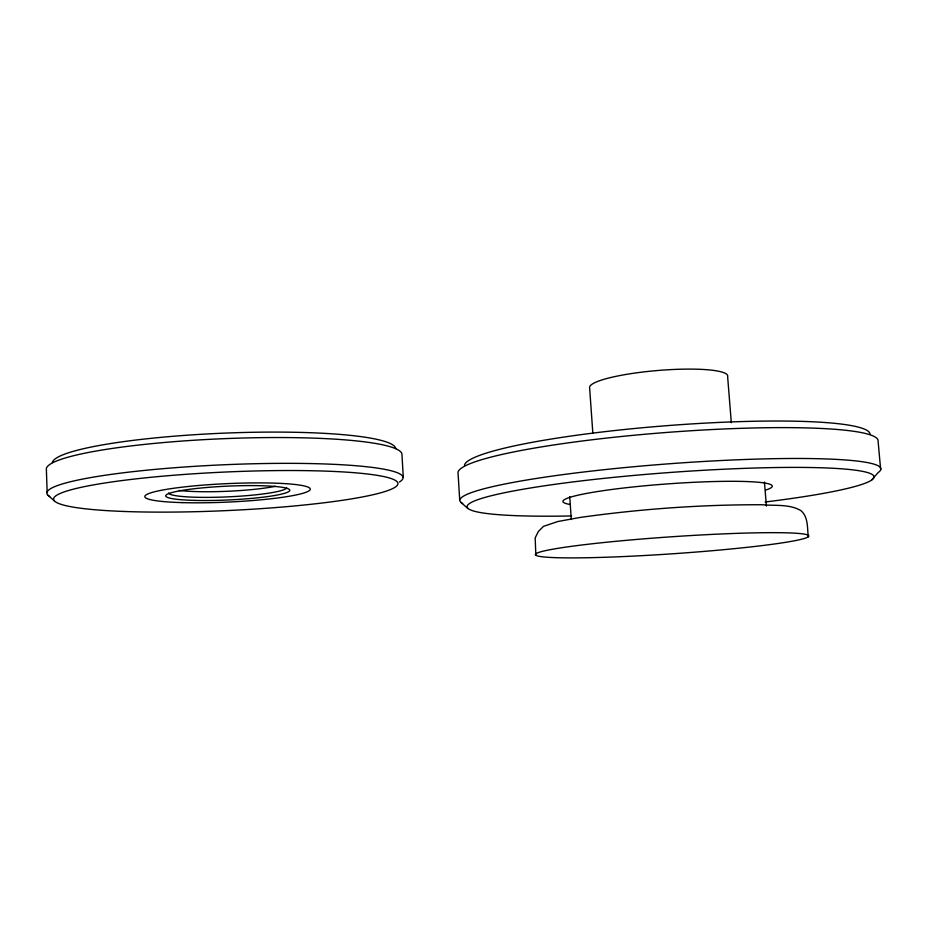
<?xml version="1.0" encoding="UTF-8"?>
<svg xmlns="http://www.w3.org/2000/svg" width="927" height="927" viewBox="0 0 927 927"><rect width="100%" height="100%" fill="white"/><g stroke="black" fill="none" stroke-linecap="round" stroke-linejoin="round"><path stroke-width="1.39" d="M871.681 479.931L878.24 472.469A211.101 20.881 -4.3 0 0 668.251 463.848A211.101 20.881 -4.3 0 0 462.712 503.523M460.858 502.341L468.019 508.61M48.065 495.285L54.357 500.928M880.65 469.525L878.101 441.31A210.707 24.438 -4.4 0 0 672.11 432.04A210.707 24.438 -4.4 0 0 458.008 472.353L459.688 499.734M808.263 536.826A137.069 8.517 -3.9 0 0 617.243 541.183A137.069 8.517 -3.9 0 0 591.484 557.648A137.069 8.517 -3.9 0 0 808.263 536.826C807.22 528.054 808.425 517.208 801.055 510.719C789.584 503.801 775.053 505.968 762.249 504.74C701.345 504.555 640.418 508.969 580.117 517.451L557.869 521.507L543.5 526.351L538.332 531.53L535.169 537.88L535.841 555.088M764.427 482.005L766.409 506.049M731.322 422.724L727.637 376.791A69.316 11.333 -4.8 0 0 659.757 370.337A69.316 11.333 -4.8 0 0 589.618 387.787L592.84 433.268M569.711 496.582L571.299 519.479M403.268 477.266L401.936 454.091A177.996 23.175 -2.4 0 0 225.215 438.622A177.996 23.175 -2.4 0 0 46.35 468.645L47.15 492.585M49.687 496.559A178.274 20.614 -2.5 0 1 228.691 464.566A178.274 20.614 -2.5 0 1 399.352 482.04M286.663 487.869A59.108 6.698 -2.6 0 1 227.289 496.895A59.108 6.698 -2.6 0 1 168.644 492.99M275.354 486.293A59.085 6.906 -2.5 0 1 179.224 490.464M52.341 462.538A171.912 22.99 -2.4 0 1 225.064 433.106A171.912 22.99 -2.4 0 1 395.771 448.645M464.462 465.122A203.465 24.45 -4.5 0 1 666.559 425.69A203.465 24.45 -4.5 0 1 870.024 433.836M569.954 504.45A104.902 9.861 -4.2 0 1 666.826 483.952A104.902 9.861 -4.2 0 1 766.084 489.966M571.635 515.945A204.044 19.305 -4.2 0 1 514.809 490.719A204.044 19.305 -4.2 0 1 828.993 468.065A204.044 19.305 -4.2 0 1 765.146 501.994M182.098 502.619A82.816 9.235 -2.6 0 0 310.116 489.734A82.816 9.235 -2.6 0 0 190.348 486.269A82.816 9.235 -2.6 0 0 182.098 502.619M194.38 500.395A62.074 6.918 -2.6 0 0 289.722 490.626A62.074 6.918 -2.6 0 0 199.212 488.193A62.074 6.918 -2.6 0 0 194.38 500.395M123.476 511.449A172.329 19.293 -2.6 0 0 396.71 485.945A172.329 19.293 -2.6 0 0 156.686 476.733A172.329 19.293 -2.6 0 0 123.476 511.449"/></g></svg>
